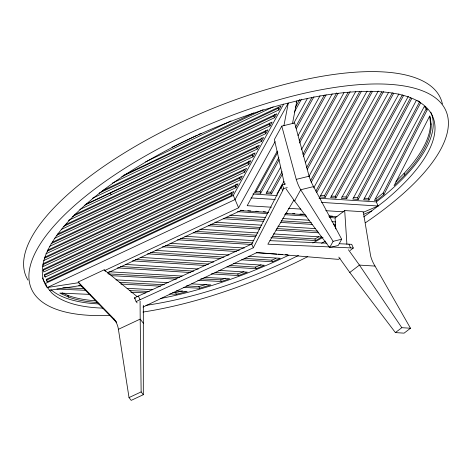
<?xml version="1.0" encoding="UTF-8"?>
<svg xmlns="http://www.w3.org/2000/svg" width="472" height="472" viewBox="0 0 472 472"><rect width="100%" height="100%" fill="white"/><g stroke="black" fill="none" stroke-linecap="round" stroke-linejoin="round"><path stroke-width="0.71" d="M137.222 296.67L104.176 269.819L78.199 281.99L113.959 318.93A25.087 23.317 -37.7 0 1 116.029 322.099L116.454 322.942A25.087 23.317 -37.7 0 1 118.407 329.308L129.027 397.583L131.192 400.38L143.311 394.704L143.335 305.343M283.926 125.599L288.286 103.055L296.87 100.937L292.504 123.487M426.7 108.849L427.172 109.946L383.872 194.659L376.627 200.582L375.918 198.93L383.17 193.013L426.464 108.3M137.163 302.912L136.107 301.543L134.514 297.838L251.735 244.077L282.179 184.788L285.666 183.927M136.107 301.543L253.322 247.782L283.766 188.493L287.253 187.638M408.327 96.288L352.796 199.06L358.207 199.408L411.678 98.63M358.207 199.408L357.505 197.762L410.628 97.633M416.31 100.442L363.623 199.75L369.033 200.098L420.688 102.737M369.033 200.098L368.325 198.447L419.637 101.74M46.368 279.772L46.634 280.091L231.044 193.691L231.752 192.411M45.188 277.029L44.167 274.651L238.13 183.773L236 187.632L45.188 277.029L44.48 275.382L235.298 185.98L236.36 184.056M43.011 270.356L239.552 178.268L240.26 176.988M43.023 264.627L243.8 170.557L244.514 169.277M44.374 258.278L248.054 162.846L249.116 160.922M47.229 251.222L252.308 155.135L253.016 153.848M51.047 243.711L256.562 147.423L257.269 146.137M56.41 235.481L260.815 139.712L261.877 137.789M63.224 226.572L265.063 132.001L265.777 130.714M72.328 216.583L269.317 124.289L270.025 123.003M84.405 205.35L273.86 116.059L274.775 114.395M99.161 193.137L278.144 108.289L278.751 107.179M231.752 195.343L233.876 191.484L46.209 279.412L47.076 281.418L47.342 281.743L231.752 195.343L231.044 193.691M240.254 179.92L242.384 176.062L43.389 269.294L43.713 272.002L240.254 179.92L239.552 178.268M244.508 172.209L246.632 168.351L43.347 263.594L43.058 266.591L244.508 172.209L243.8 170.557M43.743 260.55L248.762 164.498L250.886 160.639L44.81 257.193M45.937 253.8L253.016 156.787L255.14 152.928L47.778 250.083M49.749 246.295L257.264 149.069L259.393 145.217L52.439 242.177M54.451 238.378L261.517 141.358L263.647 137.505L57.625 234.029M61.266 229.469L265.771 133.647L267.895 129.794L65.614 224.566M68.363 220.424L270.025 125.935L272.149 122.083L74.428 214.719M79.78 209.527L274.562 117.705L276.704 113.823L85.609 204.405M92.547 198.252L278.846 109.941L280.988 106.052L102.43 190.7M42.409 277.861A211.149 75.667 -23.2 0 0 44.645 282.392L45.501 283.424L233.304 195.438L283.684 104.082M286.138 188.995L294.51 200.954L329.657 247.582L338.241 245.464L341.675 239.233L313.561 186.582A25.087 9.788 76.2 0 1 310.777 180.853L310.417 179.956A25.087 9.788 76.2 0 1 309.107 176.203L294.652 122.956L281.778 126.13L274.415 139.488L284.504 184.245M296.156 102.223L296.9 100.884L300.145 100.064A211.149 75.667 -23.2 0 1 383.984 201.461L371.7 210.925L363.818 214.264M104.719 270.515L238.596 207.792L275.07 141.653M295.407 107.238L299.661 99.521M294.339 112.1L301.431 99.238M277.276 151.099L247.175 205.68L271.406 207.22M277.79 152.19L255.364 192.853L260.739 193.195L279.188 159.737M293.808 123.145L307.337 98.618M260.739 193.195L260.031 191.549L278.84 157.447M295.519 127.21L311.839 97.61M296.221 128.856L313.963 96.683M280.663 167.147L266.114 193.538L271.483 193.88L282.486 173.932M298.056 135.611L320.069 95.704M271.483 193.88L270.775 192.234L282.132 171.643M299.165 140.756L324.364 95.067M299.519 143.045L326.134 94.784M276.857 194.222L283.949 181.354M301.337 149.83L332.205 93.863M302.871 154.208L336.678 92.907M303.225 156.498L338.094 93.267M305.325 162.769L343.964 92.707M306.481 167.831L348.047 92.453M307.183 169.477L350.177 91.527M294.51 200.954L300.688 189.756L313.561 186.582M308.989 176.286L355.835 91.35M310.452 180.794L359.711 91.48M311.16 182.44L361.481 91.202M313.715 187.891L367.08 91.131M315.892 191.101L371.063 91.061M316.6 192.747L372.479 91.42M378.237 91.061L319.833 196.96L325.208 197.302L383.506 91.597M325.208 197.302L324.5 195.656L381.73 91.881M388.639 92.365L330.583 197.644L335.952 197.986L393.76 93.167M335.952 197.986L335.25 196.34L392.344 92.801M398.934 93.869L341.327 198.328L346.696 198.671L403.755 95.214M346.696 198.671L345.994 197.025L402.339 94.854M329.657 247.582L333.096 241.345L341.675 239.233M293.855 200.122L267.848 244.207L330.028 246.95M395.919 181.519L404.097 173.371A208.742 74.806 -23.2 0 0 430.529 123.552L429.638 116.206M404.799 175.018L394.073 185.714L429.738 115.929L430.263 117.139L431.237 125.198A208.742 74.806 -23.2 0 1 404.799 175.018L404.097 173.371M319.037 198.24L376.349 201.892L382.22 197.343A211.149 75.667 -23.2 0 0 430.8 112.141M371.777 210.931L369.387 212.783A211.149 75.667 -23.2 0 1 363.611 216.943M338.796 257.11L349.799 272.462L395.4 332.595L404.085 333.149L410.498 328.241L375.033 266.084A25.087 13.535 52.6 0 1 371.971 259.995L371.635 259.122A25.087 13.535 52.6 0 1 370.585 255.706L363.304 211.751L344.696 210.565L335.073 217.934L335.793 228.932M340.111 258.137L338.548 259.334L335.757 259.157L256.986 252.52L143.034 307.071M350.177 250.431L353.304 248.036L351.717 244.331L339.415 243.729M349.799 272.462L359.428 265.093L375.033 266.084M395.4 332.595L401.814 327.686L410.498 328.241M272.391 236.242L314.924 238.95L318.677 236.797M270.898 237.746L315.626 240.596L321.886 237.003L273.418 233.917M172.014 147.234L197.184 135.175M198.511 134.544L201.16 133.269M145.559 161.896L231.009 120.956M123.109 175.531L253.647 112.985M121.735 176.699L263.169 109.651M112.478 183.065L273.17 106.89M47.271 287.542L235.068 199.556L288.286 103.055L280.315 105.061A211.149 75.667 -23.2 0 0 46.409 286.51L47.271 287.542L45.501 283.424M107.545 273.005L240.761 210.589L268.656 212.37M118.407 329.308L140.19 319.101L140.084 301.142M129.027 397.583L141.146 391.902L140.19 319.101L143.435 323.302M261.081 264.745L255.558 267.099L229.911 265.465M244.59 258.414L271.795 260.149L275.937 258.373M241.623 259.83L272.503 261.795L280.274 258.302L248.756 256.29M363.015 212.418L378.113 206.01L376.349 201.892M215.025 272.497L237.764 273.943L243.924 271.571M211.332 273.86L238.472 275.589L247.369 272.167L218.778 270.344M226.955 266.875L256.267 268.745L264.397 265.27L233.492 263.299M200.812 278.816L220.672 279.872L225.457 278.244M197.839 280.274L221.38 281.524L229.575 278.722L204.11 277.371M186.369 285.932L198.871 286.598L206.6 284.297M183.401 287.383L199.579 288.245L210.819 284.899L191.697 283.884M172.687 292.493L175.619 292.622L182.422 290.905M169.731 293.979L176.327 294.268L187.207 291.525L176.209 290.941M281.778 126.13L296.239 179.378L309.107 176.203M78.741 282.687L47.377 287.495L51.643 292.835A211.149 75.667 -23.2 0 0 102.866 308.116M49.542 290.292L80.907 285.489M62.782 287.696L84.765 288.657M129.458 290.604L149.24 291.472M56.894 289.053L85.473 290.304M130.897 292.286L145.553 292.923M89.951 294.392L59.785 293.077L68.587 297.106A208.742 74.806 -23.2 0 0 97.834 302.546M136.296 296.416L137.771 296.481M269.919 240.661L326.978 243.18M331.491 247.015L353.304 248.036M108.117 273.896L179.478 277.683M111.026 275.66L176.504 279.135M115.959 279.861L168.168 282.634M119.463 282.374L164.315 284.758M120.903 284.061L160.61 286.174M78.718 285.761L81.65 285.914M127.098 288.333L152.751 289.696M108.908 271.754L182.151 276.085M256.001 191.29L260.031 191.549M266.751 191.974L270.775 192.234M320.47 195.402L324.5 195.656M331.22 196.087L335.25 196.34M341.964 196.771L345.994 197.025M353.445 197.502L357.505 197.762M364.266 198.193L368.325 198.447M376.627 200.582L374.443 200.441L424.298 106.471L427.172 109.946M252.903 194.027L277.152 195.573M250.992 197.91L275.241 199.455M293.613 200.63L295.083 200.718M321.538 202.405L378.113 206.01M288.286 208.299L300.77 209.096M325.727 210.683L343.351 211.804M240.466 210.258L243.41 210.447M247.824 210.724L250.762 210.913M255.907 211.244L258.113 211.385M263.264 211.71L265.465 211.851M286.056 213.161L287.525 213.255M292.669 213.586L294.876 213.727M300.027 214.052L302.965 214.241M329.432 215.928L332.377 216.117M285.542 213.444L305.366 214.707M328.854 216.205L336.931 216.719M237.499 211.668L267.642 213.592M284.557 214.672L306.611 216.076M329.403 217.527L335.285 217.905M229.935 215.179L265.14 217.421M282.74 218.548L309.142 220.229M331.875 221.675L335.545 221.911M226.194 217.332L264.403 219.763M281.306 220.843L311.437 222.76M333.486 224.165L335.686 224.306M223.221 218.742L263.642 221.321M280.545 222.395L312.145 224.412M334.188 225.817L335.663 225.911M214.913 222.206L261.801 225.191M277.919 226.218L315.278 228.601M210.488 224.312L260.503 227.498M276.686 228.531L317.88 231.156M208.252 225.769L259.742 229.056M275.925 230.082L318.588 232.802M199.975 229.239L257.995 232.932M195.396 231.333L256.261 235.209M193.172 232.796L255.499 236.767M184.935 236.26L253.853 240.649M180.387 238.36L252.951 242.986M177.431 239.776L251.458 244.49M170.026 243.292L244.343 248.03M165.377 245.387L239.369 250.101M162.421 246.797L236.413 251.511M256.196 252.774L276.704 254.083M278.173 254.172L282.569 254.455M285.495 254.644L287.696 254.78M155.666 250.361L228.967 255.027M150.48 252.42L224.005 257.104M147.512 253.83L220.3 258.467M140.768 257.393L213.621 262.037M135.387 259.441L208.665 264.108M132.431 260.851L205.703 265.524M125.676 264.414L198.252 269.04M120.419 266.468L193.756 271.14M117.457 267.884L190.8 272.556M62.221 292.87L67.885 295.454A208.742 74.806 -23.2 0 0 95.722 300.806M417.808 100.636L420.109 102.318M116.183 322.069L81.444 286.185L78.199 281.99M424.824 106.318L425.644 107.309M134.514 297.838L135.222 298.747M104.176 269.819L105.392 271.394M113.959 318.93L116.389 322.075M141.146 391.902L143.311 394.704M348.424 249.741L359.428 265.093L401.814 327.686M333.096 241.345L300.688 189.756A25.087 9.788 76.2 0 1 297.903 184.027L297.549 183.124A25.087 9.788 76.2 0 1 296.239 179.378M430.411 122.596L431.119 124.242M383.17 193.013L383.872 194.659M348.926 244.154L350.513 247.859M278.144 108.289L278.846 109.941M273.86 116.059L274.562 117.705M269.317 124.289L270.025 125.935M314.924 238.95L315.626 240.596M265.063 132.001L265.771 133.647M282.179 184.788L283.766 188.493M260.815 139.712L261.517 141.358M281.076 186.794L282.663 190.499M256.562 147.423L257.264 149.069M252.308 155.135L253.016 156.787M248.054 162.846L248.762 164.498M271.795 260.149L272.503 261.795M235.298 185.98L236 187.632M233.304 195.438L238.596 207.792M251.735 244.077L253.322 247.782M255.558 267.099L256.267 268.745M237.764 273.943L238.472 275.589M220.672 279.872L221.38 281.524M198.871 286.598L199.579 288.245M175.619 292.622L176.327 294.268M110.389 193.03L111.097 194.682M138.414 296.015L140.001 299.72M67.885 295.454L68.587 297.106M46.634 280.091L47.342 281.743M344.696 210.565L346.914 244.301M110.23 315.384A225.563 80.836 -23.2 0 1 84.671 196.954A225.563 80.836 -23.2 0 1 394.002 84.683A225.563 80.836 -23.2 0 1 365.452 222.755M307.791 256.62A225.563 80.836 -23.2 0 1 142.963 312.063M325.426 241.109A211.149 75.667 -23.2 0 1 321.591 243.269M298.499 255.44A211.149 75.667 -23.2 0 1 145.936 305.349M27.99 280.073A225.563 80.836 -23.2 0 1 203.261 112.383A225.563 80.836 -23.2 0 1 442.388 103.946M323.025 237.351A211.149 75.667 -23.2 0 1 312.806 242.997M288.852 255.169A211.149 75.667 -23.2 0 1 160.415 298.522M98.89 303.915A211.149 75.667 -23.2 0 1 50.864 289.601"/></g></svg>
